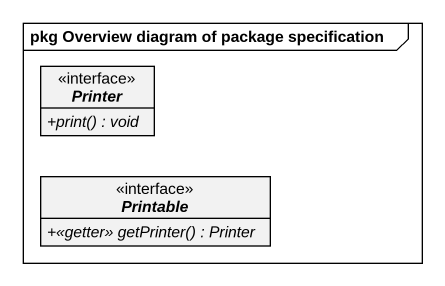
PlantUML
@startuml
mainframe pkg Overview diagram of package specification
hide circle
hide empty members
skinparam classAttributeIconSize 0
interface Printer {
  {abstract} +print() : void
}
interface Printable {
  {abstract} +<<getter>> getPrinter() : Printer
}
@enduml
